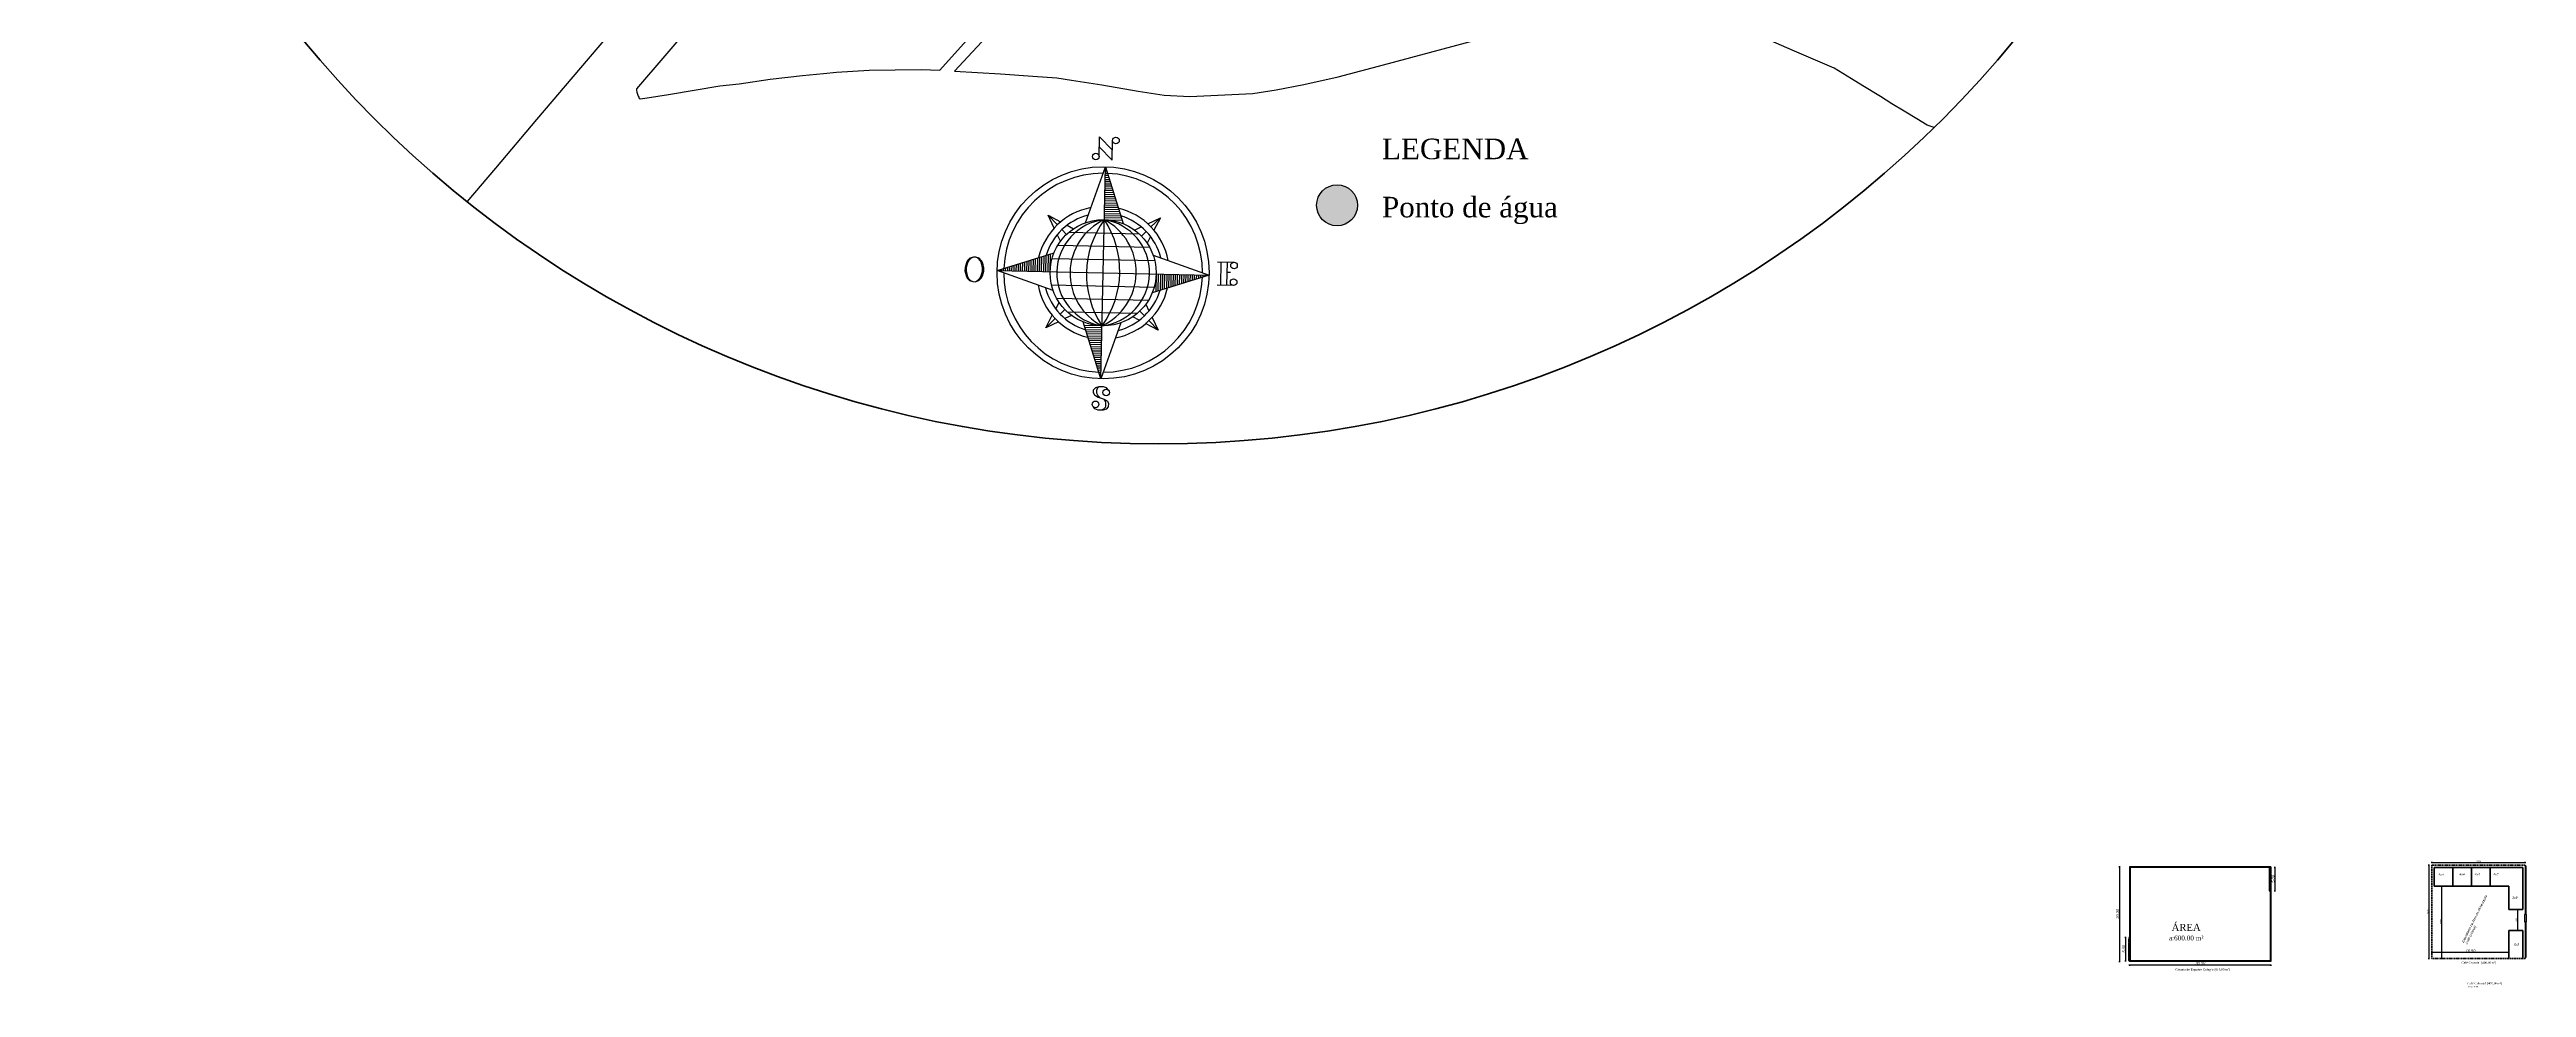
# Model space of a CAD drawing. Header units: metres. Extents: x 2113 to 5678, y -2764 to 956.
# Drawn here: x 2981 to 3513, y 248 to 449 of the extents above; entities that cross this region are included whole.
import ezdxf

# ---------------------------------------------------------------- set-up
doc = ezdxf.new("R2010")
doc.units = ezdxf.units.M
doc.header["$MEASUREMENT"] = 0
doc.linetypes.add('DASHED2', pattern=[0.375, 0.25, -0.125])
for name, color, linetype in [('COTASOK', 1, 'Continuous'), ('Layout', 3, 'Continuous'), ('Layout-int', 7, 'Continuous'), ('PAREDE', 7, 'Continuous'), ('TextoÁreas', 7, 'Continuous'), ('TXT_QUADRAFISCAL_5000', 7, 'Continuous')]:
    doc.layers.add(name, color=color, linetype=linetype)
doc.styles.add('JEF', font='times.ttf', dxfattribs={"height": 0.3})
doc.styles.add('TimesNewRoman', font='times.ttf')
doc.styles.add('util2000', font='arial.ttf', dxfattribs={"oblique": 12.000028})
doc.dimstyles.new('int_1-50_m_MS_50', dxfattribs={"dimscale": 0.05, "dimtxt": 3, "dimasz": 1.5, "dimexe": 1, "dimexo": 0, "dimgap": 0.75, "dimtad": 1, "dimzin": 1, "dimdsep": 46, "dimtxsty": 'util2000', "dimblk": '_U2_SETA01', "dimcen": 1.5, "dimse1": 1, "dimse2": 1, "dimclrd": 1, "dimclre": 1, "dimclrt": 1, "dimazin": 3, "dimtfac": 1, "dimtix": 1, "dimtmove": 1, "dimatfit": 3, "dimldrblk": '_U2_SETA02', "dimfxl": 1, "dimtzin": 12, "dimarcsym": 0})
pattern_1 = [(45, (-413987.671766, -6968864.274095), (-0.02209708691208, 0.02209708691208), [])]

# ---------------------------------------------------------------- blocks, each defined once
blk = doc.blocks.new('_U2_SETA01')
at = {"color": 0}
for p, q in [((-1, 0), (1, 0)), ((0, -1), (0, 1))]:
    blk.add_line(p, q, dxfattribs=at)
blk.add_line((-0.5, -0.5), (0.5, 0.5))
blk = doc.blocks.new('*D13')
at = {"layer": 'Defpoints', "color": 0, "ltscale": 0.3, "transparency": 16777216}
for p in [(3427.56, 274.14), (3425.42, 253.84), (3429.08, 253.84)]:
    blk.add_point(p, dxfattribs=at)
at = {"layer": 'PAREDE', "color": 1, "lineweight": -2, "ltscale": 0.3, "transparency": 16777216}
blk.add_line((3425.42, 273.99), (3425.42, 253.99), dxfattribs=at)
at = {"layer": 'PAREDE', "color": 1, "lineweight": -2, "ltscale": 0.3, "transparency": 16777216, "xscale": 0.15, "yscale": 0.15, "zscale": 0.15}
for p, rotation in [((3425.42, 274.14), 90), ((3425.42, 253.84), 270)]:
    blk.add_blockref('_U2_SETA01', p, dxfattribs=dict(at, rotation=rotation))
at = {"layer": 'PAREDE', "color": 1, "ltscale": 0.3, "transparency": 16777216, "insert": (3425.04, 263.99), "char_height": 0.3, "attachment_point": 5, "rotation": 90, "style": 'util2000'}
blk.add_mtext('{\\H2x;20.30}', dxfattribs=at)
blk = doc.blocks.new('_U2_SETA02')
blk.add_solid([(-1, -0.2), (0, 0), (-1, 0.2)])
blk = doc.blocks.new('*D14')
at = {"layer": 'Defpoints', "color": 0, "ltscale": 0.3, "transparency": 16777216}
for p in [(3427.41, 258.99), (3426.71, 253.99), (3427.41, 253.99)]:
    blk.add_point(p, dxfattribs=at)
at = {"layer": 'PAREDE', "color": 1, "lineweight": -2, "ltscale": 0.3, "transparency": 16777216}
blk.add_line((3426.71, 258.84), (3426.71, 254.14), dxfattribs=at)
at = {"layer": 'PAREDE', "color": 1, "lineweight": -2, "ltscale": 0.3, "transparency": 16777216, "xscale": 0.15, "yscale": 0.15, "zscale": 0.15}
for p, rotation in [((3426.71, 258.99), 90), ((3426.71, 253.99), 270)]:
    blk.add_blockref('_U2_SETA01', p, dxfattribs=dict(at, rotation=rotation))
at = {"layer": 'PAREDE', "color": 1, "ltscale": 0.3, "transparency": 16777216, "insert": (3426.33, 256.49), "char_height": 0.3, "attachment_point": 5, "rotation": 90, "style": 'util2000'}
blk.add_mtext('{\\H2x;5.00}', dxfattribs=at)
blk = doc.blocks.new('*D15')
at = {"layer": 'Defpoints', "color": 0, "ltscale": 0.3, "transparency": 16777216}
for p in [(3457.96, 273.99), (3457.96, 268.99), (3458.74, 268.99)]:
    blk.add_point(p, dxfattribs=at)
at = {"layer": 'PAREDE', "color": 1, "lineweight": -2, "ltscale": 0.3, "transparency": 16777216}
blk.add_line((3458.74, 273.84), (3458.74, 269.14), dxfattribs=at)
at = {"layer": 'PAREDE', "color": 1, "lineweight": -2, "ltscale": 0.3, "transparency": 16777216, "xscale": 0.15, "yscale": 0.15, "zscale": 0.15}
for p, rotation in [((3458.74, 273.99), 90), ((3458.74, 268.99), 270)]:
    blk.add_blockref('_U2_SETA01', p, dxfattribs=dict(at, rotation=rotation))
at = {"layer": 'PAREDE', "color": 1, "ltscale": 0.3, "transparency": 16777216, "insert": (3458.36, 271.49), "char_height": 0.3, "attachment_point": 5, "rotation": 90, "style": 'util2000'}
blk.add_mtext('{\\H2x;5.00}', dxfattribs=at)
blk = doc.blocks.new('*D16')
at = {"layer": 'Defpoints', "color": 0, "ltscale": 0.3, "transparency": 16777216}
for p in [(3427.56, 253.84), (3427.56, 253.06), (3457.86, 253.84)]:
    blk.add_point(p, dxfattribs=at)
at = {"layer": 'PAREDE', "color": 1, "lineweight": -2, "ltscale": 0.3, "transparency": 16777216}
blk.add_line((3457.71, 253.06), (3427.71, 253.06), dxfattribs=at)
at = {"layer": 'PAREDE', "color": 1, "lineweight": -2, "ltscale": 0.3, "transparency": 16777216, "xscale": 0.15, "yscale": 0.15, "zscale": 0.15, "rotation": 180}
blk.add_blockref('_U2_SETA01', (3427.56, 253.06), dxfattribs=at)
at = {"layer": 'PAREDE', "color": 1, "lineweight": -2, "ltscale": 0.3, "transparency": 16777216, "xscale": 0.15, "yscale": 0.15, "zscale": 0.15}
blk.add_blockref('_U2_SETA01', (3457.86, 253.06), dxfattribs=at)
at = {"layer": 'PAREDE', "color": 1, "ltscale": 0.3, "transparency": 16777216, "insert": (3442.71, 253.44), "char_height": 0.3, "attachment_point": 5, "style": 'util2000'}
blk.add_mtext('{\\H2x;30.30}', dxfattribs=at)
blk = doc.blocks.new('SBPLN016')
for p, q in [((-222, 584), (0, 1250)), ((0, 1250), (0, 0)), ((0, 1250), (222, 584)), ((-663, 663), (-514, 588)), ((-663, 663), (-552, 552)), ((-588, 514), (-663, 663)), ((-156, 605), (-156, -605)), ((156, 605), (156, -605)), ((514, 588), (663, 663)), ((663, 663), (552, 552)), ((663, 663), (588, 514)), ((-511, 360), (-550, 438)), ((-497, 497), (-442, 442)), ((-469, 413), (-469, -413)), ((-438, 550), (-360, 511)), ((-312, 541), (-312, -541)), ((312, 541), (312, -541)), ((360, 511), (438, 550)), ((497, 497), (442, 442)), ((469, 413), (469, -413)), ((550, 438), (511, 360)), ((-1250, 0), (-584, 222)), ((-584, -222), (-1250, 0)), ((-1250, 0), (0, 0)), ((0, 0), (1250, 0)), ((0, 0), (0, -1250)), ((584, 222), (1250, 0)), ((1484, 78), (1328, -78)), ((1367, 78), (1602, 78)), ((1602, 78), (1445, -78)), ((1250, 0), (584, -222)), ((1328, -78), (1562, -78)), ((-663, -663), (-588, -514)), ((-663, -663), (-552, -552)), ((-550, -438), (-511, -360)), ((-497, -497), (-442, -442)), ((-360, -511), (-438, -550)), ((438, -550), (360, -511)), ((497, -497), (442, -442)), ((511, -360), (550, -438)), ((663, -663), (552, -552)), ((588, -514), (663, -663)), ((-514, -588), (-663, -663)), ((0, -1250), (-222, -584)), ((222, -584), (0, -1250)), ((663, -663), (514, -588)), ((-115, -1541), (-115, -1346)), ((158, -1385), (-115, -1385)), ((158, -1346), (158, -1541)), ((-115, -1463), (158, -1463)), ((41, -1463), (41, -1502))]:
    blk.add_line(p, q)
for points in [[(-138, 1505), (-124, 1464), (-97, 1436), (-69, 1422), (-14, 1408), (28, 1408), (83, 1422), (110, 1436), (138, 1464), (152, 1505), (152, 1533), (138, 1574), (110, 1602), (83, 1615), (28, 1629), (-14, 1629), (-69, 1615), (-97, 1602), (-124, 1574), (-138, 1533), (-138, 1505)], [(152, 1533), (138, 1560), (110, 1588), (83, 1602), (28, 1615), (-14, 1615), (-69, 1602), (-97, 1588), (-124, 1560), (-138, 1533)], [(-138, 1505), (-124, 1477), (-97, 1450), (-69, 1436), (-14, 1422), (28, 1422), (83, 1436), (110, 1450), (138, 1477), (152, 1505)], [(-1381, -93), (-1356, -70), (-1344, -32), (-1345, 21), (-1356, 60), (-1384, 86), (-1413, 85), (-1439, 70), (-1449, 60), (-1465, 27), (-1487, -43), (-1502, -72), (-1512, -83), (-1540, -97), (-1578, -96), (-1605, -72), (-1617, -36), (-1618, 22), (-1603, 61), (-1580, 80)], [(-1345, 21), (-1365, 41), (-1390, 48), (-1415, 46), (-1446, 32), (-1473, 4)], [(-1488, -43), (-1510, -57), (-1534, -63), (-1569, -64), (-1586, -57), (-1607, -41), (-1618, -17)]]:
    blk.add_lwpolyline(points)
for centre, radius in [((0, 0), 1250), ((0, 0), 625), ((-1552, 57), 39.1), ((1367, 117), 39.1), ((-1409, -66), 39.1), ((1562, -117), 39.1), ((-76, -1541), 39.1), ((119, -1541), 39.1)]:
    blk.add_circle(centre, radius)
for centre, radius, start, end in [((0, 0), 1172, 91.2781, 178.7219), ((0, 0), 1172, 1.2781, 88.7219), ((0, 0), 781, 101.9604, 168.0396), ((0, 0), 703, 105.7719, 164.2281), ((0, 0), 781, 11.9604, 78.0396), ((0, 0), 703, 15.7719, 74.2281), ((0, -84), 631, 7.6281, 172.3719), ((0, -305), 695, 25.9892, 154.0108), ((0, -902), 1098, 55.292, 124.708), ((0, 0), 1172, 181.2781, 268.7219), ((0, 0), 781, 191.9604, 258.0396), ((0, 0), 703, 195.7719, 254.2281), ((0, 902), 1098, 235.292, 304.708), ((0, 84), 631, 187.6281, 352.3719), ((0, 305), 695, 205.9892, 334.0108), ((0, 0), 1172, 271.2781, 358.7219), ((0, 0), 781, 281.9604, 348.0396), ((0, 0), 703, 285.7719, 344.2281)]:
    blk.add_arc(centre, radius, start, end)
at = {"layer": 'Layout-int', "color": 0}
for p, q in [((0, 1225), (8, 1225)), ((0, 1200), (17, 1200)), ((0, 1175), (25, 1175)), ((0, 1150), (33, 1150)), ((0, 1125), (42, 1125)), ((0, 1100), (50, 1100)), ((0, 1075), (58, 1075)), ((0, 1050), (67, 1050)), ((0, 1025), (75, 1025)), ((0, 1000), (83, 1000)), ((0, 975), (92, 975)), ((0, 950), (100, 950)), ((0, 925), (108, 925)), ((0, 900), (117, 900)), ((0, 875), (125, 875)), ((0, 850), (133, 850)), ((0, 825), (142, 825)), ((0, 800), (150, 800)), ((0, 775), (158, 775)), ((0, 750), (167, 750)), ((0, 725), (175, 725)), ((0, 700), (183, 700)), ((0, 675), (192, 675)), ((0, 650), (200, 650)), ((0, 625), (208, 625)), ((-1225, 0), (-1225, 8)), ((-1200, 0), (-1200, 17)), ((-1175, 0), (-1175, 25)), ((-1150, 0), (-1150, 33)), ((-1125, 0), (-1125, 42)), ((-1100, 0), (-1100, 50)), ((-1075, 0), (-1075, 58)), ((-1050, 0), (-1050, 67)), ((-1025, 0), (-1025, 75)), ((-1000, 0), (-1000, 83)), ((-975, 0), (-975, 92)), ((-950, 0), (-950, 100)), ((-925, 0), (-925, 108)), ((-900, 0), (-900, 117)), ((-875, 0), (-875, 125)), ((-850, 0), (-850, 133)), ((-825, 0), (-825, 142)), ((-800, 0), (-800, 150)), ((-775, 0), (-775, 158)), ((-750, 0), (-750, 167)), ((-725, 0), (-725, 175)), ((-700, 0), (-700, 183)), ((-675, 0), (-675, 192)), ((-650, 0), (-650, 200)), ((-625, 0), (-625, 208)), ((625, 0), (625, -208)), ((650, 0), (650, -200)), ((675, 0), (675, -192)), ((700, 0), (700, -183)), ((725, 0), (725, -175)), ((750, 0), (750, -167)), ((775, 0), (775, -158)), ((800, 0), (800, -150)), ((825, 0), (825, -142)), ((850, 0), (850, -133)), ((875, 0), (875, -125)), ((900, 0), (900, -117)), ((925, 0), (925, -108)), ((950, 0), (950, -100)), ((975, 0), (975, -92)), ((1000, 0), (1000, -83)), ((1025, 0), (1025, -75)), ((1050, 0), (1050, -67)), ((1075, 0), (1075, -58)), ((1100, 0), (1100, -50)), ((1125, 0), (1125, -42)), ((1150, 0), (1150, -33)), ((1175, 0), (1175, -25)), ((1200, 0), (1200, -17)), ((1225, 0), (1225, -8)), ((0, -625), (-208, -625)), ((0, -650), (-200, -650)), ((0, -675), (-192, -675)), ((0, -700), (-183, -700)), ((0, -725), (-175, -725)), ((0, -750), (-167, -750)), ((0, -775), (-158, -775)), ((0, -800), (-150, -800)), ((0, -825), (-142, -825)), ((0, -850), (-133, -850)), ((0, -875), (-125, -875)), ((0, -900), (-117, -900)), ((0, -925), (-108, -925)), ((0, -950), (-100, -950)), ((0, -975), (-92, -975)), ((0, -1000), (-83, -1000)), ((0, -1025), (-75, -1025)), ((0, -1050), (-67, -1050)), ((0, -1075), (-58, -1075)), ((0, -1100), (-50, -1100)), ((0, -1125), (-42, -1125)), ((0, -1150), (-33, -1150)), ((0, -1175), (-25, -1175)), ((0, -1200), (-17, -1200)), ((0, -1225), (-8, -1225))]:
    blk.add_line(p, q, dxfattribs=at)
blk = doc.blocks.new('*D89')
at = {"layer": 'Defpoints', "color": 0, "ltscale": 0.3, "transparency": 16777216}
for p in [(3492.42, 274.49), (3512.42, 275.06), (3512.42, 274.53)]:
    blk.add_point(p, dxfattribs=at)
at = {"layer": 'PAREDE', "color": 1, "lineweight": -2, "ltscale": 0.3, "transparency": 16777216}
blk.add_line((3492.57, 275.06), (3512.27, 275.06), dxfattribs=at)
at = {"layer": 'PAREDE', "color": 1, "lineweight": -2, "ltscale": 0.3, "transparency": 16777216, "xscale": 0.15, "yscale": 0.15, "zscale": 0.15, "rotation": 180}
blk.add_blockref('_U2_SETA01', (3492.42, 275.06), dxfattribs=at)
at = {"layer": 'PAREDE', "color": 1, "lineweight": -2, "ltscale": 0.3, "transparency": 16777216, "xscale": 0.15, "yscale": 0.15, "zscale": 0.15}
blk.add_blockref('_U2_SETA01', (3512.42, 275.06), dxfattribs=at)
at = {"layer": 'PAREDE', "color": 1, "ltscale": 0.3, "transparency": 16777216, "insert": (3502.42, 275.29), "char_height": 0.3, "attachment_point": 5, "style": 'util2000'}
blk.add_mtext('20.00', dxfattribs=at)
blk = doc.blocks.new('*D90')
at = {"layer": 'Defpoints', "color": 0, "ltscale": 0.3, "transparency": 16777216}
for p in [(3492.42, 274.49), (3491.77, 254.49), (3492.42, 254.49)]:
    blk.add_point(p, dxfattribs=at)
at = {"layer": 'PAREDE', "color": 1, "lineweight": -2, "ltscale": 0.3, "transparency": 16777216}
blk.add_line((3491.77, 274.34), (3491.77, 254.64), dxfattribs=at)
at = {"layer": 'PAREDE', "color": 1, "lineweight": -2, "ltscale": 0.3, "transparency": 16777216, "xscale": 0.15, "yscale": 0.15, "zscale": 0.15}
for p, rotation in [((3491.77, 274.49), 90), ((3491.77, 254.49), 270)]:
    blk.add_blockref('_U2_SETA01', p, dxfattribs=dict(at, rotation=rotation))
at = {"layer": 'PAREDE', "color": 1, "ltscale": 0.3, "transparency": 16777216, "insert": (3491.54, 264.49), "char_height": 0.3, "attachment_point": 5, "rotation": 90, "style": 'util2000'}
blk.add_mtext('20.00', dxfattribs=at)
blk = doc.blocks.new('*D88')
at = {"layer": 'Defpoints', "color": 0, "ltscale": 0.3, "transparency": 16777216}
for p in [(3492.42, 255.72), (3492.42, 255.72), (3508.92, 255.72)]:
    blk.add_point(p, dxfattribs=at)
at = {"layer": 'PAREDE', "color": 1, "lineweight": -2, "ltscale": 0.3, "transparency": 16777216}
blk.add_line((3508.77, 255.72), (3492.57, 255.72), dxfattribs=at)
at = {"layer": 'PAREDE', "color": 1, "lineweight": -2, "ltscale": 0.3, "transparency": 16777216, "xscale": 0.15, "yscale": 0.15, "zscale": 0.15, "rotation": 180}
blk.add_blockref('_U2_SETA01', (3492.42, 255.72), dxfattribs=at)
at = {"layer": 'PAREDE', "color": 1, "lineweight": -2, "ltscale": 0.3, "transparency": 16777216, "xscale": 0.15, "yscale": 0.15, "zscale": 0.15}
blk.add_blockref('_U2_SETA01', (3508.92, 255.72), dxfattribs=at)
at = {"layer": 'PAREDE', "color": 1, "ltscale": 0.3, "transparency": 16777216, "insert": (3500.67, 256.1), "char_height": 0.3, "attachment_point": 5, "style": 'util2000'}
blk.add_mtext('{\\H2x;16.50}', dxfattribs=at)
blk = doc.blocks.new('*D91')
at = {"layer": 'Defpoints', "color": 0, "ltscale": 0.3, "transparency": 16777216}
for p in [(3510.42, 264.99), (3510.42, 260.49), (3510.82, 260.49)]:
    blk.add_point(p, dxfattribs=at)
at = {"layer": 'PAREDE', "color": 1, "lineweight": -2, "ltscale": 0.3, "transparency": 16777216}
blk.add_line((3510.82, 264.84), (3510.82, 260.64), dxfattribs=at)
at = {"layer": 'PAREDE', "color": 1, "lineweight": -2, "ltscale": 0.3, "transparency": 16777216, "xscale": 0.15, "yscale": 0.15, "zscale": 0.15}
for p, rotation in [((3510.82, 264.99), 90), ((3510.82, 260.49), 270)]:
    blk.add_blockref('_U2_SETA01', p, dxfattribs=dict(at, rotation=rotation))
at = {"layer": 'PAREDE', "color": 1, "ltscale": 0.3, "transparency": 16777216, "insert": (3510.59, 262.74), "char_height": 0.3, "attachment_point": 5, "rotation": 90, "style": 'util2000'}
blk.add_mtext('4.50', dxfattribs=at)
blk = doc.blocks.new('*D87')
at = {"layer": 'Defpoints', "color": 0, "ltscale": 0.3, "transparency": 16777216}
for p in [(3494.4, 269.99), (3494.58, 269.99), (3494.4, 254.49)]:
    blk.add_point(p, dxfattribs=at)
at = {"layer": 'PAREDE', "color": 1, "lineweight": -2, "ltscale": 0.3, "transparency": 16777216}
blk.add_line((3494.58, 254.64), (3494.58, 269.84), dxfattribs=at)
at = {"layer": 'PAREDE', "color": 1, "lineweight": -2, "ltscale": 0.3, "transparency": 16777216, "xscale": 0.15, "yscale": 0.15, "zscale": 0.15}
for p, rotation in [((3494.58, 269.99), 90), ((3494.58, 254.49), 270)]:
    blk.add_blockref('_U2_SETA01', p, dxfattribs=dict(at, rotation=rotation))
at = {"layer": 'PAREDE', "color": 1, "ltscale": 0.3, "transparency": 16777216, "insert": (3494.35, 262.24), "char_height": 0.3, "attachment_point": 5, "rotation": 90, "style": 'util2000'}
blk.add_mtext('15.50', dxfattribs=at)

msp = doc.modelspace()

# ---------------------------------------------------------------- hatches: boundary and pattern name
at = {"layer": 'PAREDE'}
h = msp.add_hatch(color=5, dxfattribs=at)
h.dxf.hatch_style = 1
h.paths.add_polyline_path([(3261.96, 415.943, 1), (3253.168, 415.943, 1)])
h = msp.add_hatch(dxfattribs=at)
h.set_pattern_fill('ANSI31,_O', color=256, scale=0.25)
h.set_pattern_definition(pattern_1)
h.paths.add_polyline_path([(3457.963, 273.99), (3457.563, 273.99), (3457.563, 268.99), (3457.963, 268.99)])
h.paths.add_polyline_path([(3427.813, 258.99), (3427.413, 258.99), (3427.413, 253.99), (3427.813, 253.99)])
h = msp.add_hatch(dxfattribs=at)
h.set_pattern_fill('ANSI31,_O', color=256, scale=0.25)
h.set_pattern_definition(pattern_1)
h.paths.add_polyline_path([(3457.963, 273.99), (3457.563, 273.99), (3457.563, 268.99), (3457.963, 268.99)])
h.paths.add_polyline_path([(3427.813, 258.99), (3427.413, 258.99), (3427.413, 253.99), (3427.813, 253.99)])

# ---------------------------------------------------------------- linework, layer by layer
for p, q in [((3457.857, 274.14), (3427.557, 274.14)), ((3427.557, 274.14), (3427.557, 258.99)), ((3457.857, 274.14), (3427.557, 274.14)), ((3427.557, 274.14), (3427.557, 258.99)), ((3457.707, 273.99), (3427.707, 273.99)), ((3457.707, 273.99), (3427.707, 273.99)), ((3427.707, 273.99), (3427.707, 258.99)), ((3457.707, 273.99), (3427.707, 273.99)), ((3457.707, 273.99), (3427.707, 273.99)), ((3427.707, 273.99), (3427.707, 258.99)), ((3457.857, 274.14), (3457.857, 273.99)), ((3457.857, 274.14), (3457.857, 273.99)), ((3512.42, 274.493), (3512.42, 263.893)), ((3512.57, 274.343), (3512.57, 263.893)), ((3457.707, 268.99), (3457.707, 253.99)), ((3457.707, 268.99), (3457.707, 253.99)), ((3457.857, 268.99), (3457.857, 253.84)), ((3457.857, 268.99), (3457.857, 253.84)), ((3512.42, 262.293), (3512.42, 254.493)), ((3512.57, 262.293), (3512.57, 254.643)), ((3427.557, 253.99), (3427.557, 253.84)), ((3427.557, 253.99), (3427.557, 253.84)), ((3457.857, 253.84), (3427.557, 253.84)), ((3457.857, 253.84), (3427.557, 253.84)), ((3457.707, 253.99), (3427.707, 253.99)), ((3457.707, 253.99), (3427.707, 253.99))]:
    msp.add_line(p, q, dxfattribs=at)
at = {"layer": 'PAREDE', "linetype": 'DASHED2', "lineweight": 80}
for p, q in [((3512.42, 274.493), (3492.42, 274.493)), ((3492.42, 274.493), (3492.42, 254.493)), ((3512.459, 254.493), (3492.42, 254.493))]:
    msp.add_line(p, q, dxfattribs=at)
at = {"layer": 'PAREDE', "lineweight": 80}
for p, q in [((3511.92, 273.993), (3492.92, 273.993)), ((3492.92, 273.993), (3492.92, 269.993)), ((3496.92, 273.993), (3496.92, 269.993)), ((3500.92, 273.993), (3500.92, 269.993)), ((3504.92, 273.993), (3504.92, 269.993)), ((3511.92, 273.993), (3511.92, 264.993)), ((3508.92, 269.993), (3492.92, 269.993)), ((3508.92, 269.993), (3508.92, 264.993)), ((3511.92, 264.993), (3508.92, 264.993)), ((3511.92, 260.493), (3508.92, 260.493)), ((3508.92, 260.493), (3508.92, 254.493)), ((3511.92, 260.493), (3511.92, 254.493))]:
    msp.add_line(p, q, dxfattribs=at)
at = {"layer": 'PAREDE'}
for points in [[(3132.465, 470.263), (3107.259, 440.895), (3107.278, 440.616), (3107.33, 440.19), (3107.48, 439.733), (3107.595, 439.36), (3107.736, 439.091), (3107.871, 438.879), (3108.042, 438.725), (3109.585, 438.939), (3114.102, 439.671), (3125.171, 441.557), (3129.323, 441.953), (3135.923, 442.985), (3142.909, 443.729), (3147.354, 444.203), (3150.14, 444.489), (3157.152, 444.917), (3168.367, 445.038), (3172.348, 444.887), (3184.473, 458.376)], [(3132.465, 470.263), (3107.259, 440.895), (3107.278, 440.616), (3107.33, 440.19), (3107.48, 439.733), (3107.595, 439.36), (3107.736, 439.091), (3107.871, 438.879), (3108.042, 438.725), (3109.585, 438.939), (3114.102, 439.671), (3125.171, 441.557), (3129.323, 441.953), (3135.923, 442.985), (3142.909, 443.729), (3147.354, 444.203), (3150.14, 444.489), (3157.152, 444.917), (3168.367, 445.038), (3172.348, 444.887), (3184.473, 458.376)], [(3070.946, 416.692), (3077.081, 423.893), (3085.905, 434.325), (3095.297, 445.377), (3110.211, 462.893)], [(3070.946, 416.692), (3077.081, 423.893), (3085.905, 434.325), (3095.297, 445.377), (3110.211, 462.893)], [(3194.89, 465.576), (3175.482, 444.705), (3185.374, 444.123), (3192.312, 443.643), (3197.424, 443.235), (3200.601, 442.758), (3207.114, 441.782), (3214.923, 440.426), (3220.468, 439.578), (3225.954, 439.29), (3239.495, 439.919), (3244.531, 440.659), (3250.427, 441.835), (3257.814, 443.451), (3267.492, 446.045), (3296.091, 453.712)], [(3194.89, 465.576), (3175.482, 444.705), (3185.374, 444.123), (3192.312, 443.643), (3197.424, 443.235), (3200.601, 442.758), (3207.114, 441.782), (3214.923, 440.426), (3220.468, 439.578), (3225.954, 439.29), (3239.495, 439.919), (3244.531, 440.659), (3250.427, 441.835), (3257.814, 443.451), (3267.492, 446.045), (3296.091, 453.712)], [(3385.647, 432.594), (3384.127, 433.147), (3381.946, 434.46), (3379.212, 436.106), (3376.579, 437.691), (3374.132, 439.276), (3370.349, 441.546), (3367.925, 443.046), (3364.183, 445.361), (3355.722, 448.969), (3347.358, 452.617), (3338.275, 455.482), (3330.379, 457.492), (3326.314, 458.471), (3321.861, 458.471), (3317.364, 458.825), (3307.319, 455.265), (3307.128, 461.86)], [(3385.647, 432.594), (3384.127, 433.147), (3381.946, 434.46), (3379.212, 436.106), (3376.579, 437.691), (3374.132, 439.276), (3370.349, 441.546), (3367.925, 443.046), (3364.183, 445.361), (3355.722, 448.969), (3347.358, 452.617), (3338.275, 455.482), (3330.379, 457.492), (3326.314, 458.471), (3321.861, 458.471), (3317.364, 458.825), (3307.319, 455.265), (3307.128, 461.86)]]:
    msp.add_lwpolyline(points, dxfattribs=at)
for points in [[(3457.563, 268.99), (3457.963, 268.99), (3457.963, 273.99), (3457.563, 273.99)], [(3457.563, 268.99), (3457.963, 268.99), (3457.963, 273.99), (3457.563, 273.99)], [(3512.326, 262.293), (3512.726, 262.293), (3512.726, 263.893), (3512.326, 263.893)], [(3427.413, 253.99), (3427.813, 253.99), (3427.813, 258.99), (3427.413, 258.99)], [(3427.413, 253.99), (3427.813, 253.99), (3427.813, 258.99), (3427.413, 258.99)]]:
    msp.add_lwpolyline(points, close=True, dxfattribs=at)
msp.add_circle((3257.564, 415.943), 4.396, dxfattribs=at)
at = {"layer": 'TXT_QUADRAFISCAL_5000', "lineweight": 100}
msp.add_circle((3219.298, 602.739), 237.953, dxfattribs=at)
msp.add_circle((3219.298, 602.739), 237.953, dxfattribs=at)

# ---------------------------------------------------------------- block references
at = {"layer": 'Layout', "color": 1, "lineweight": 100, "xscale": 0.0181954312833859, "yscale": 0.0181954312833859, "zscale": 0.0181954312833859, "rotation": 88.74032279073191}
msp.add_blockref('SBPLN016', (3207.374, 401.471), dxfattribs=at)

# ---------------------------------------------------------------- texts
at = {"layer": 'COTASOK', "style": 'JEF'}
for s, p in [('Ginasio de Esportes Colégio', (3437.401, 251.859)), ('Ginasio de Esportes Colégio (615,09 m²)', (3437.401, 251.859)), ('Café Colonial (400,00m²)', (3498.793, 253.352)), ('Café Colonial (400,00m²)', (3500.05, 248.897))]:
    msp.add_text(s, height=0.46875, dxfattribs=at).set_placement(p)
at = {"layer": 'COTASOK', "insert": (3500.142, 248.578), "char_height": 0.3125, "width": 11.83437, "attachment_point": 1, "style": 'JEF'}
msp.add_mtext('Escala 1/100', dxfattribs=at)
at = {"layer": 'PAREDE', "color": 1, "char_height": 0.5, "attachment_point": 7, "rotation": 359.96781, "style": 'util2000'}
for s, insert in [('{\\f@Arial Unicode MS|b0|i0|c0|p34;\\C256;4x4}', (3493.804, 272.215)), ('{\\f@Arial Unicode MS|b0|i0|c0|p34;\\C256;4x4}', (3498.307, 272.256)), ('{\\f@Arial Unicode MS|b0|i0|c0|p34;\\C256;4x4}', (3501.549, 272.297)), ('{\\f@Arial Unicode MS|b0|i0|c0|p34;\\C256;4x7}', (3505.549, 272.297)), ('{\\f@Arial Unicode MS|b0|i0|c0|p34;\\C256;3x9}', (3509.614, 267.267)), ('{\\f@Arial Unicode MS|b0|i0|c0|p34;\\C256;6x3}', (3509.981, 257.187))]:
    msp.add_mtext(s, dxfattribs=dict(at, insert=insert))
at = {"layer": 'PAREDE', "color": 1, "insert": (3500.135, 257.345), "char_height": 0.5, "width": 21.69435, "attachment_point": 7, "rotation": 63.342, "style": 'util2000'}
msp.add_mtext('{\\f@Arial Unicode MS|b0|i0|c0|p34;\\C256;Expositores na Área da Alimentação\\P(café colonial)}', dxfattribs=at)
at = {"layer": 'TextoÁreas', "style": 'TimesNewRoman'}
for s, height, p in [('LEGENDA', 4.4085, (3267.199, 425.819)), ('Ponto de água', 4.40853, (3267.199, 413.346))]:
    msp.add_text(s, height=height, dxfattribs=at).set_placement(p)
at = {"layer": 'TextoÁreas', "insert": (3439.72, 260.112), "char_height": 1.516296, "attachment_point": 5, "style": 'TimesNewRoman'}
msp.add_mtext('{\\fTimes New Roman|b0|i0|c186|p18;\\C1;ÁREA\\C256;\\P\\H0.6667x;\\C5;a:\\fTimes New Roman|b0|i0|c0|p18;600\\fTimes New Roman|b0|i0|c186|p18;.\\fTimes New Roman|b0|i0|c0|p18;00\\fTimes New Roman|b0|i0|c186|p18; m²}', dxfattribs=at)
msp.add_mtext('{\\fTimes New Roman|b0|i0|c186|p18;\\C1;ÁREA\\C256;\\P\\H0.6667x;\\C5;a:\\fTimes New Roman|b0|i0|c0|p18;600\\fTimes New Roman|b0|i0|c186|p18;.\\fTimes New Roman|b0|i0|c0|p18;00\\fTimes New Roman|b0|i0|c186|p18; m²}', dxfattribs=at)

# ---------------------------------------------------------------- dimensions: what is measured, and where the dimension line sits
at = {"layer": 'PAREDE', "ltscale": 0.3}
for base, p1, p2, picture, middle in [((3425.425, 253.84), (3427.557, 274.14), (3429.081, 253.84), '*D13', (3425.043, 263.99)), ((3458.739, 268.99), (3457.963, 273.99), (3457.963, 268.99), '*D15', (3458.357, 271.49)), ((3426.709, 253.99), (3427.413, 258.99), (3427.413, 253.99), '*D14', (3426.328, 256.49))]:
    dim = msp.add_linear_dim(base=base, p1=p1, p2=p2, angle=90, text='{\\H2x;<>}', dimstyle='int_1-50_m_MS_50', override={"dimscale": 0.1}, dxfattribs=at)
    dim.commit()
    dim.dimension.update_dxf_attribs({"geometry": picture, "text_midpoint": middle})
for base, p1, p2, picture, middle in [((3491.771, 254.493), (3492.42, 274.493), (3492.42, 254.493), '*D90', (3491.543, 264.493)), ((3494.577, 269.993), (3494.398, 254.493), (3494.398, 269.993), '*D87', (3494.349, 262.243)), ((3510.817, 260.493), (3510.42, 264.993), (3510.42, 260.493), '*D91', (3510.589, 262.743))]:
    dim = msp.add_linear_dim(base=base, p1=p1, p2=p2, angle=90, dimstyle='int_1-50_m_MS_50', override={"dimscale": 0.1}, dxfattribs=at)
    dim.commit()
    dim.dimension.update_dxf_attribs({"geometry": picture, "text_midpoint": middle})
dim = msp.add_linear_dim(base=(3512.42, 275.064), p1=(3492.42, 274.493), p2=(3512.42, 274.531), dimstyle='int_1-50_m_MS_50', override={"dimscale": 0.1}, dxfattribs=at)
dim.commit()
dim.dimension.update_dxf_attribs({"geometry": '*D89', "text_midpoint": (3502.42, 275.292)})
for base, p1, p2, picture, middle in [((3492.42, 255.716), (3508.92, 255.716), (3492.42, 255.716), '*D88', (3500.67, 256.098)), ((3427.557, 253.059), (3457.857, 253.84), (3427.557, 253.84), '*D16', (3442.707, 253.441))]:
    dim = msp.add_linear_dim(base=base, p1=p1, p2=p2, text='{\\H2x;<>}', dimstyle='int_1-50_m_MS_50', override={"dimscale": 0.1}, dxfattribs=at)
    dim.commit()
    dim.dimension.update_dxf_attribs({"geometry": picture, "text_midpoint": middle})

doc.saveas('drawing.dxf')
